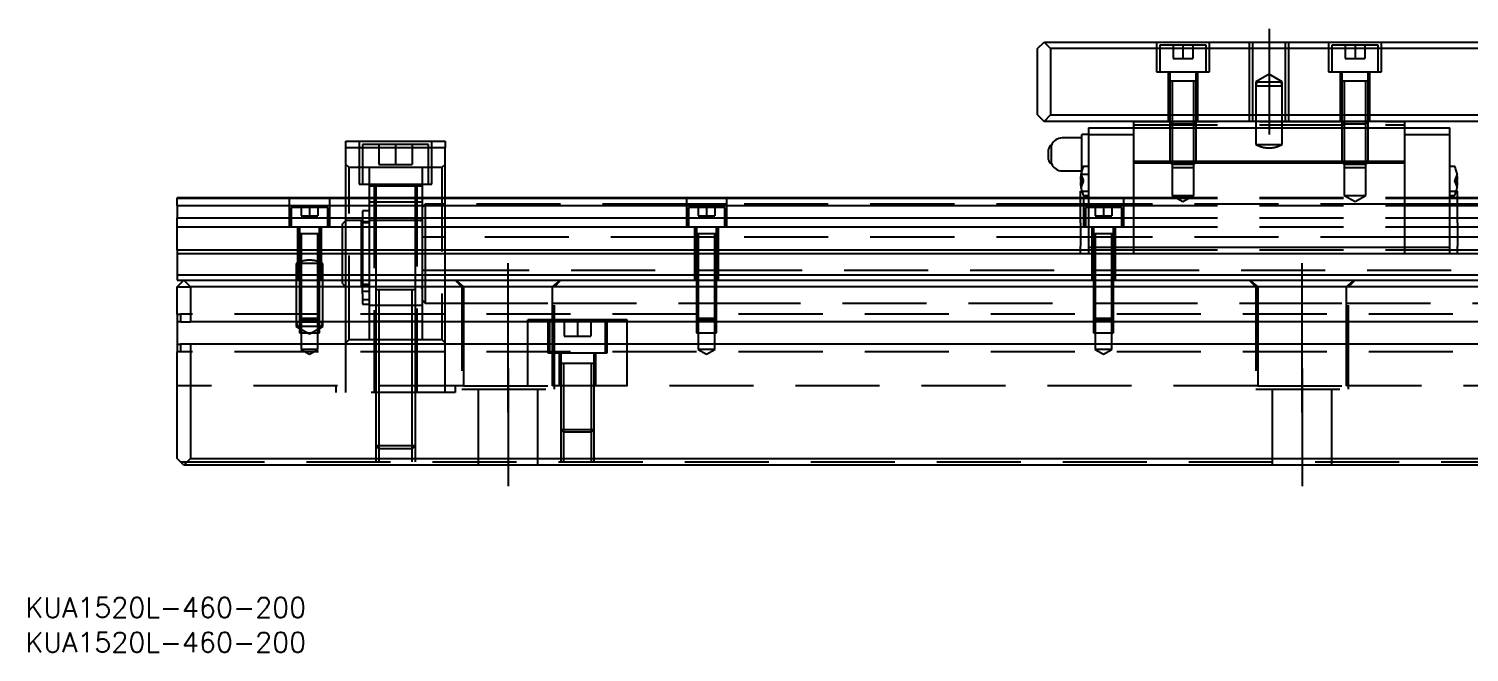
# Model space of a CAD drawing. Extents: x -22 to 734, y -340 to 107.
# Drawn here: x -22.4 to 195.2, y -340.1 to -245.8 of the extents above; entities that cross this region are included whole.
import ezdxf

# ---------------------------------------------------------------- set-up
doc = ezdxf.new("R2010")
doc.units = 0
doc.linetypes.add('CENTER', pattern=[50.8, 31.75, -6.35, 6.35, -6.35])
doc.linetypes.add('DASHED', pattern=[19.05, 12.7, -6.35])
doc.layers.get('0').update_dxf_attribs({"linetype": 'CONTINUOUS'})
doc.layers.add('CENTER', color=1, linetype='CENTER')
doc.styles.get("Standard").update_dxf_attribs({"font": 'txt.shx', "height": 3, "bigfont": 'bigfont.shx'})

# ---------------------------------------------------------------- blocks, each defined once
blk = doc.blocks.new('*U2')
at = {"color": 7, "linetype": 'CONTINUOUS'}
blk.add_text('KUA1520L-460-200', height=3, dxfattribs=at).set_placement((-22.93, -340.09))
blk = doc.blocks.new('*U3')
at = {"color": 7, "linetype": 'CONTINUOUS'}
blk.add_text('KUA1520L-460-200', height=3, dxfattribs=at).set_placement((-22.93, -334.84))

msp = doc.modelspace()

# ---------------------------------------------------------------- linework, layer by layer
at = {"color": 7, "linetype": 'CONTINUOUS'}
for p, q in [((130, -248.82), (131, -247.82)), ((131, -247.82), (329, -247.82)), ((131, -247.82), (132, -248.82)), ((130, -258.82), (130, -248.82)), ((328, -248.82), (132, -248.82)), ((132, -248.82), (132, -258.82)), ((130, -258.82), (131, -259.82)), ((132, -258.82), (131, -259.82)), ((132, -258.82), (328, -258.82)), ((329, -259.82), (131, -259.82)), ((137.7, -260.82), (137.7, -261.82)), ((137.7, -260.82), (144.5, -260.82)), ((144.5, -259.82), (144.5, -260.82)), ((144.5, -260.82), (185.5, -260.82)), ((144.5, -260.82), (144.5, -265.82)), ((185.5, -260.82), (185.5, -259.82)), ((185.5, -260.82), (192.3, -260.82)), ((185.5, -265.82), (185.5, -260.82)), ((192.3, -261.82), (192.3, -260.82)), ((25.5, -263.82), (25.5, -262.82)), ((25.5, -262.82), (40.5, -262.82)), ((40.5, -262.82), (40.5, -263.82)), ((136.7, -262.32), (133.75, -262.32)), ((137.7, -261.82), (136.7, -261.82)), ((136.7, -267.28), (136.7, -261.82)), ((137.7, -261.82), (144.5, -261.82)), ((137.7, -261.82), (137.7, -278.82)), ((185.5, -261.82), (192.3, -261.82)), ((192.3, -278.82), (192.3, -261.82)), ((25.5, -271.32), (25.5, -263.82)), ((40.5, -263.82), (25.5, -263.82)), ((40.5, -271.32), (40.5, -263.82)), ((131.7, -265.57), (131.7, -264.07)), ((132.12, -266.21), (132.12, -263.43)), ((133.75, -267.32), (136.69, -267.32)), ((137.7, -266.62), (136.99, -266.62)), ((144.5, -265.82), (144.5, -266.07)), ((144.5, -265.82), (185.5, -265.82)), ((144.5, -266.07), (144.5, -278.82)), ((144.5, -266.07), (185.5, -266.07)), ((185.5, -266.07), (185.5, -265.82)), ((185.5, -278.82), (185.5, -266.07)), ((193.01, -266.62), (192.3, -266.62)), ((136.5, -268.72), (136.58, -268.72)), ((136.58, -268.92), (136.5, -268.92)), ((136.58, -268.72), (136.58, -268.92)), ((193.42, -268.92), (193.42, -268.72)), ((193.42, -268.72), (193.5, -268.72)), ((193.5, -268.92), (193.42, -268.92)), ((0, -271.32), (0, -271.45)), ((0, -271.32), (136.5, -271.32)), ((0, -271.45), (136.5, -271.45)), ((0, -272.53), (0, -271.45)), ((136.5, -272.79), (136.5, -270.39)), ((136.5, -270.39), (136.71, -270.39)), ((136.99, -271.02), (137.7, -271.02)), ((192.3, -271.02), (193.01, -271.02)), ((193.29, -270.39), (193.5, -270.39)), ((193.5, -272.79), (193.5, -270.39)), ((193.5, -271.32), (266.5, -271.32)), ((193.5, -271.45), (266.5, -271.45)), ((0, -272.53), (0, -274.4)), ((0, -272.53), (136.5, -272.53)), ((136.5, -274.35), (136.5, -272.79)), ((193.5, -272.53), (266.5, -272.53)), ((193.5, -274.35), (193.5, -272.79)), ((0, -274.4), (136.5, -274.4)), ((0, -275.75), (0, -274.4)), ((0, -279.23), (0, -275.75)), ((0, -275.75), (136.5, -275.75)), ((136.5, -275.17), (136.5, -274.35)), ((136.5, -275.17), (136.5, -278.69)), ((193.5, -275.17), (193.5, -274.35)), ((193.5, -274.4), (266.5, -274.4)), ((193.5, -275.17), (193.5, -278.69)), ((193.5, -275.75), (266.5, -275.75)), ((0, -279.23), (136.5, -279.23)), ((0, -279.23), (0, -279.82)), ((0, -279.82), (136.5, -279.82)), ((0, -279.82), (0, -283.02)), ((136.5, -279.82), (136.5, -278.69)), ((136.5, -279.82), (193.5, -279.82)), ((137.7, -278.82), (137.7, -279.82)), ((137.7, -278.82), (144.5, -278.82)), ((137.7, -279.82), (144.5, -279.82)), ((144.5, -278.82), (144.5, -279.82)), ((144.5, -278.82), (185.5, -278.82)), ((144.5, -279.82), (185.5, -279.82)), ((185.5, -278.82), (192.3, -278.82)), ((185.5, -279.82), (185.5, -278.82)), ((185.5, -279.82), (192.3, -279.82)), ((192.3, -279.82), (192.3, -278.82)), ((193.5, -279.82), (193.5, -278.69)), ((193.5, -279.23), (266.5, -279.23)), ((193.5, -279.82), (460, -279.82)), ((0, -283.02), (460, -283.02)), ((0, -283.02), (0, -283.82)), ((0, -284.82), (1, -283.82)), ((0, -283.82), (1, -283.82)), ((0, -288.97), (0, -284.82)), ((1, -283.82), (459, -283.82)), ((1, -283.82), (2, -284.82)), ((458, -284.82), (2, -284.82)), ((2, -284.82), (2, -290.12)), ((0, -288.97), (0, -290.12)), ((0, -288.97), (0.5, -288.97)), ((0.5, -288.97), (0.5, -290.12)), ((0, -290.12), (0, -293.52)), ((0.5, -290.12), (0, -290.12)), ((0.5, -290.12), (2, -290.12)), ((458, -290.12), (2, -290.12)), ((0, -293.52), (0, -294.67)), ((0, -293.52), (0.5, -293.52)), ((2, -293.52), (0.5, -293.52)), ((0.5, -293.52), (0.5, -294.67)), ((458, -293.52), (2, -293.52)), ((2, -293.52), (2, -310.82)), ((0.5, -294.67), (0, -294.67)), ((0, -310.82), (0, -294.67)), ((1, -311.82), (0, -310.82)), ((2, -310.82), (1, -311.82)), ((2, -310.82), (458, -310.82)), ((459, -311.82), (1, -311.82))]:
    msp.add_line(p, q, dxfattribs=at)
at = {"color": 3, "linetype": 'DASHED'}
for p, q in [((148, -247.82), (148, -252.32)), ((156, -252.32), (156, -247.82)), ((162, -247.82), (162, -259.82)), ((162.5, -247.82), (162.5, -259.82)), ((167.5, -259.82), (167.5, -247.82)), ((168, -259.82), (168, -247.82)), ((174, -247.82), (174, -252.32)), ((182, -252.32), (182, -247.82)), ((148.5, -248.32), (148.5, -252.32)), ((155.5, -248.32), (148.5, -248.32)), ((150.5, -248.32), (150.5, -250.32)), ((150.5, -250.32), (152, -250.32)), ((152, -248.32), (152, -250.32)), ((152, -250.32), (153.5, -250.32)), ((153.5, -248.32), (153.5, -250.32)), ((155.5, -252.32), (155.5, -248.32)), ((174.5, -248.32), (174.5, -252.32)), ((181.5, -248.32), (174.5, -248.32)), ((176.5, -248.32), (176.5, -250.32)), ((176.5, -250.32), (178, -250.32)), ((178, -248.32), (178, -250.32)), ((178, -250.32), (179.5, -250.32)), ((179.5, -248.32), (179.5, -250.32)), ((181.5, -252.32), (181.5, -248.32)), ((148, -252.32), (156, -252.32)), ((149.75, -252.32), (149.75, -259.82)), ((150, -252.32), (150, -253.72)), ((154, -253.72), (154, -252.32)), ((154.25, -259.82), (154.25, -252.32)), ((174, -252.32), (182, -252.32)), ((175.75, -252.32), (175.75, -259.82)), ((176, -252.32), (176, -253.72)), ((180, -253.72), (180, -252.32)), ((180.25, -259.82), (180.25, -252.32)), ((154, -253.72), (150, -253.72)), ((154, -253.72), (150, -253.72)), ((154, -253.72), (150, -253.72)), ((154, -253.72), (150, -253.72)), ((150, -253.72), (150, -259.82)), ((150, -253.72), (150, -253.72)), ((150, -253.72), (150, -253.73)), ((150.35, -253.72), (150.35, -259.82)), ((153.65, -259.82), (153.65, -253.72)), ((154, -253.72), (154, -253.72)), ((154, -259.82), (154, -253.72)), ((154, -253.73), (154, -253.72)), ((165, -252.67), (163, -253.82)), ((163, -253.82), (163, -254.45)), ((163.17, -253.82), (163, -254.45)), ((163, -253.82), (167, -253.82)), ((163, -254.45), (163, -259.82)), ((163, -254.45), (167, -254.45)), ((167, -253.82), (165, -252.67)), ((167, -254.45), (166.83, -253.82)), ((167, -254.45), (167, -253.82)), ((167, -259.82), (167, -254.45)), ((180, -253.72), (176, -253.72)), ((180, -253.72), (176, -253.72)), ((176, -253.72), (176, -259.82)), ((176, -253.72), (176, -253.72)), ((176, -253.72), (176, -253.73)), ((176.35, -253.72), (176.35, -259.82)), ((179.65, -259.82), (179.65, -253.72)), ((180, -253.72), (180, -253.72)), ((180, -259.82), (180, -253.72)), ((180, -253.73), (180, -253.72)), ((144.5, -259.82), (185.5, -259.82)), ((144.5, -260.32), (185.5, -260.32)), ((150, -259.82), (150, -265.97)), ((150, -259.82), (150.38, -260.2)), ((150, -259.82), (154, -259.82)), ((150.35, -259.82), (150.35, -266.32)), ((150.38, -260.2), (150.38, -266.82)), ((150.38, -260.2), (153.62, -260.2)), ((153.62, -260.2), (154, -259.82)), ((153.62, -266.82), (153.62, -260.2)), ((153.65, -266.32), (153.65, -259.82)), ((154, -265.97), (154, -259.82)), ((163, -259.82), (163, -263.32)), ((167, -263.32), (167, -259.82)), ((176, -259.82), (176, -265.97)), ((176, -259.82), (176.38, -260.2)), ((176, -259.82), (180, -259.82)), ((176.35, -259.82), (176.35, -266.32)), ((176.38, -260.2), (176.38, -266.82)), ((176.38, -260.2), (179.62, -260.2)), ((179.62, -260.2), (180, -259.82)), ((179.62, -266.82), (179.62, -260.2)), ((179.65, -266.32), (179.65, -259.82)), ((180, -265.97), (180, -259.82)), ((27.5, -262.82), (27.5, -269.32)), ((28, -263.32), (28, -269.32)), ((38, -263.32), (28, -263.32)), ((30.5, -263.32), (30.5, -266.32)), ((33, -263.32), (33, -266.32)), ((35.5, -263.32), (35.5, -266.32)), ((38, -269.32), (38, -263.32)), ((38.5, -269.32), (38.5, -262.82)), ((163, -263.32), (167, -263.32)), ((164.94, -263.82), (165.06, -263.82)), ((26, -266.82), (25.5, -266.32)), ((29, -266.82), (26, -266.82)), ((26, -292.82), (26, -266.82)), ((37, -266.82), (29, -266.82)), ((29, -266.82), (29, -269.32)), ((30.5, -266.32), (33, -266.32)), ((33, -266.32), (35.5, -266.32)), ((40, -266.82), (37, -266.82)), ((37, -266.82), (37, -269.32)), ((40.5, -266.32), (40, -266.82)), ((40, -266.82), (40, -292.82)), ((136.69, -267.32), (136.7, -267.32)), ((136.7, -267.82), (136.7, -267.28)), ((150, -265.97), (150.35, -266.32)), ((150, -265.97), (154, -265.97)), ((153.65, -266.32), (150.35, -266.32)), ((150.38, -266.82), (150.38, -271.02)), ((150.38, -266.82), (153.62, -266.82)), ((153.62, -271.02), (153.62, -266.82)), ((153.65, -266.32), (154, -265.97)), ((176, -265.97), (176.35, -266.32)), ((176, -265.97), (180, -265.97)), ((179.65, -266.32), (176.35, -266.32)), ((176.38, -266.82), (176.38, -271.02)), ((176.38, -266.82), (179.62, -266.82)), ((179.62, -271.02), (179.62, -266.82)), ((179.65, -266.32), (180, -265.97)), ((27.5, -269.32), (38.5, -269.32)), ((29, -269.32), (29, -271.32)), ((37, -269.62), (29, -269.62)), ((29.75, -269.32), (29.75, -300.82)), ((30, -269.32), (30, -271.32)), ((36, -271.32), (36, -269.32)), ((36.25, -300.82), (36.25, -269.32)), ((37, -269.32), (37, -271.32)), ((136.58, -267.82), (136.9, -268.72)), ((136.9, -268.72), (136.58, -268.72)), ((136.9, -268.92), (136.58, -269.82)), ((136.9, -268.92), (136.58, -268.92)), ((136.7, -267.82), (137.7, -267.82)), ((136.9, -268.72), (136.94, -268.82)), ((136.9, -268.92), (136.94, -268.82)), ((193.1, -268.72), (193.06, -268.82)), ((193.1, -268.92), (193.06, -268.82)), ((193.42, -267.82), (193.1, -268.72)), ((193.42, -268.72), (193.1, -268.72)), ((193.1, -268.92), (193.42, -269.82)), ((193.42, -268.92), (193.1, -268.92)), ((17, -275.82), (17, -271.32)), ((23, -271.32), (23, -275.82)), ((25.5, -283.82), (25.5, -271.32)), ((29, -271.32), (29, -283.82)), ((30, -272.02), (29, -272.02)), ((30, -271.32), (30, -283.82)), ((36, -272.02), (30, -272.02)), ((36, -283.82), (36, -271.32)), ((37, -272.02), (36, -272.02)), ((37, -271.32), (37, -283.82)), ((40.5, -283.82), (40.5, -271.32)), ((77, -275.82), (77, -271.32)), ((83, -271.32), (83, -275.82)), ((136.5, -271.32), (137.7, -271.32)), ((136.5, -271.45), (137.7, -271.45)), ((136.71, -270.39), (137.7, -270.39)), ((137, -275.82), (137, -271.32)), ((137.7, -271.32), (144.5, -271.32)), ((137.7, -271.45), (144.5, -271.45)), ((143, -271.32), (143, -275.82)), ((144.5, -271.32), (185.5, -271.32)), ((144.5, -271.45), (185.5, -271.45)), ((150.38, -271.02), (152, -271.96)), ((150.38, -271.02), (153.62, -271.02)), ((152, -271.96), (153.62, -271.02)), ((176.38, -271.02), (178, -271.96)), ((176.38, -271.02), (179.62, -271.02)), ((178, -271.96), (179.62, -271.02)), ((185.5, -271.32), (192.3, -271.32)), ((185.5, -271.45), (192.3, -271.45)), ((192.3, -270.39), (193.29, -270.39)), ((192.3, -271.32), (193.5, -271.32)), ((192.3, -271.45), (193.5, -271.45)), ((17.25, -272.82), (17.25, -275.82)), ((22.75, -272.82), (17.25, -272.82)), ((18.75, -272.82), (18.75, -274.12)), ((18.75, -274.12), (20, -274.12)), ((20, -272.82), (20, -274.12)), ((20, -274.12), (21.25, -274.12)), ((21.25, -272.82), (21.25, -274.12)), ((22.75, -275.82), (22.75, -272.82)), ((28, -273.37), (28, -283.82)), ((29, -273.37), (28, -273.37)), ((37.5, -272.32), (37, -272.82)), ((40.5, -272.32), (37.5, -272.32)), ((37.5, -272.32), (37.5, -279.82)), ((77, -272.32), (40.5, -272.32)), ((83, -272.32), (77, -272.32)), ((77.25, -272.82), (77.25, -275.82)), ((82.75, -272.82), (77.25, -272.82)), ((78.75, -272.82), (78.75, -274.12)), ((78.75, -274.12), (80, -274.12)), ((80, -272.82), (80, -274.12)), ((80, -274.12), (81.25, -274.12)), ((81.25, -272.82), (81.25, -274.12)), ((82.75, -275.82), (82.75, -272.82)), ((136.5, -272.32), (83, -272.32)), ((137, -272.32), (136.5, -272.32)), ((136.5, -272.53), (137.7, -272.53)), ((137.7, -272.32), (137, -272.32)), ((137.25, -272.82), (137.25, -275.82)), ((137.7, -272.82), (137.25, -272.82)), ((143, -272.32), (137.7, -272.32)), ((137.7, -272.53), (144.5, -272.53)), ((142.75, -272.82), (137.7, -272.82)), ((138.75, -272.82), (138.75, -274.12)), ((138.75, -274.12), (140, -274.12)), ((140, -272.82), (140, -274.12)), ((140, -274.12), (141.25, -274.12)), ((141.25, -272.82), (141.25, -274.12)), ((142.75, -275.82), (142.75, -272.82)), ((144.5, -272.32), (143, -272.32)), ((185.5, -272.32), (144.5, -272.32)), ((144.5, -272.53), (185.5, -272.53)), ((192.3, -272.32), (185.5, -272.32)), ((185.5, -272.53), (192.3, -272.53)), ((193.5, -272.32), (192.3, -272.32)), ((192.3, -272.53), (193.5, -272.53)), ((197, -272.32), (193.5, -272.32)), ((23, -275.82), (17, -275.82)), ((18.25, -283.82), (18.25, -275.82)), ((18.5, -275.82), (18.5, -276.82)), ((21.5, -276.82), (21.5, -275.82)), ((21.75, -275.82), (21.75, -283.82)), ((25.5, -274.82), (25, -275.32)), ((25, -279.82), (25, -275.32)), ((27.85, -274.82), (25.5, -274.82)), ((27.85, -279.82), (27.85, -274.82)), ((28, -275.02), (27.85, -275.02)), ((29, -275.02), (28, -275.02)), ((29, -275.17), (28, -275.17)), ((30, -274.82), (29, -274.82)), ((36, -274.82), (30, -274.82)), ((36.7, -274.82), (36, -274.82)), ((37, -274.82), (36.7, -274.82)), ((83, -275.82), (77, -275.82)), ((78.25, -283.82), (78.25, -275.82)), ((78.5, -275.82), (78.5, -276.82)), ((81.5, -276.82), (81.5, -275.82)), ((81.75, -275.82), (81.75, -283.82)), ((136.5, -274.4), (137.7, -274.4)), ((136.5, -275.75), (137.7, -275.75)), ((143, -275.82), (137, -275.82)), ((137.7, -274.4), (144.5, -274.4)), ((137.7, -275.75), (144.5, -275.75)), ((138.25, -279.82), (138.25, -275.82)), ((138.5, -275.82), (138.5, -276.82)), ((141.5, -276.82), (141.5, -275.82)), ((141.75, -275.82), (141.75, -279.82)), ((144.5, -274.4), (185.5, -274.4)), ((144.5, -275.75), (185.5, -275.75)), ((185.5, -274.4), (192.3, -274.4)), ((185.5, -275.75), (192.3, -275.75)), ((192.3, -274.4), (193.5, -274.4)), ((192.3, -275.75), (193.5, -275.75)), ((18.5, -276.81), (18.5, -276.82)), ((20, -276.82), (18.5, -276.82)), ((18.5, -276.82), (18.5, -283.82)), ((18.5, -276.82), (18.5, -276.82)), ((21.5, -276.82), (18.5, -276.82)), ((18.75, -276.82), (18.75, -283.82)), ((21.5, -276.82), (20, -276.82)), ((21.25, -283.82), (21.25, -276.82)), ((21.5, -276.82), (21.5, -276.81)), ((21.5, -283.82), (21.5, -276.82)), ((21.5, -276.82), (21.5, -276.82)), ((40.5, -277.32), (37, -277.32)), ((78.25, -277.32), (40.5, -277.32)), ((78.5, -277.32), (78.25, -277.32)), ((78.5, -276.81), (78.5, -276.82)), ((81.5, -276.82), (78.5, -276.82)), ((78.5, -276.82), (78.5, -283.82)), ((78.5, -276.82), (78.5, -276.82)), ((80, -276.82), (78.5, -276.82)), ((78.75, -277.32), (78.5, -277.32)), ((78.75, -276.82), (78.75, -283.82)), ((81.25, -277.32), (78.75, -277.32)), ((81.5, -276.82), (80, -276.82)), ((81.25, -283.82), (81.25, -276.82)), ((81.5, -277.32), (81.25, -277.32)), ((81.5, -276.82), (81.5, -276.81)), ((81.5, -283.82), (81.5, -276.82)), ((81.5, -276.82), (81.5, -276.82)), ((81.75, -277.32), (81.5, -277.32)), ((136.5, -277.32), (81.75, -277.32)), ((137.7, -277.32), (136.5, -277.32)), ((138.25, -277.32), (137.7, -277.32)), ((138.5, -277.32), (138.25, -277.32)), ((138.5, -276.81), (138.5, -276.82)), ((138.5, -276.82), (138.5, -279.82)), ((138.5, -276.82), (138.5, -276.82)), ((140, -276.82), (138.5, -276.82)), ((138.75, -277.32), (138.5, -277.32)), ((138.75, -276.82), (138.75, -279.82)), ((141.25, -277.32), (138.75, -277.32)), ((141.5, -276.82), (140, -276.82)), ((141.25, -279.82), (141.25, -276.82)), ((141.5, -277.32), (141.25, -277.32)), ((141.5, -276.82), (141.5, -276.81)), ((141.5, -279.82), (141.5, -276.82)), ((141.5, -276.82), (141.5, -276.82)), ((141.75, -277.32), (141.5, -277.32)), ((144.5, -277.32), (141.75, -277.32)), ((185.5, -277.32), (144.5, -277.32)), ((192.3, -277.32), (185.5, -277.32)), ((193.5, -277.32), (192.3, -277.32)), ((198, -277.32), (193.5, -277.32)), ((0, -279.82), (136.5, -279.82)), ((25, -283.82), (25, -279.82)), ((27.85, -283.82), (27.85, -279.82)), ((37.5, -279.82), (37.5, -283.82)), ((136.5, -279.23), (137.7, -279.23)), ((136.5, -279.82), (137.7, -279.82)), ((137.7, -279.23), (144.5, -279.23)), ((138.25, -283.82), (138.25, -279.82)), ((138.5, -279.82), (138.5, -283.82)), ((138.75, -279.82), (138.75, -283.82)), ((141.25, -283.82), (141.25, -279.82)), ((141.5, -283.82), (141.5, -279.82)), ((141.75, -279.82), (141.75, -283.82)), ((144.5, -279.23), (185.5, -279.23)), ((185.5, -279.23), (192.3, -279.23)), ((192.3, -279.23), (193.5, -279.23)), ((192.3, -279.82), (193.5, -279.82)), ((193.5, -279.82), (266.5, -279.82)), ((18, -281.32), (18, -283.82)), ((18.25, -281.32), (18, -281.32)), ((18.5, -281.32), (18.25, -281.32)), ((18.75, -281.32), (18.5, -281.32)), ((21.25, -281.32), (18.75, -281.32)), ((20.06, -280.82), (19.94, -280.82)), ((21.5, -281.32), (21.25, -281.32)), ((21.75, -281.32), (21.5, -281.32)), ((22, -281.32), (21.75, -281.32)), ((22, -283.82), (22, -281.32)), ((37, -282.32), (40.5, -282.32)), ((40.5, -282.32), (78.25, -282.32)), ((78.25, -282.32), (78.5, -282.32)), ((78.5, -282.32), (78.75, -282.32)), ((78.75, -282.32), (81.25, -282.32)), ((81.25, -282.32), (81.5, -282.32)), ((81.5, -282.32), (81.75, -282.32)), ((81.75, -282.32), (138.25, -282.32)), ((138.25, -282.32), (138.5, -282.32)), ((138.5, -282.32), (138.75, -282.32)), ((138.75, -282.32), (141.25, -282.32)), ((141.25, -282.32), (141.5, -282.32)), ((141.5, -282.32), (141.75, -282.32)), ((141.75, -282.32), (198, -282.32)), ((0, -284.82), (2, -284.82)), ((18, -283.82), (18, -290.12)), ((18.5, -283.82), (18.5, -289.57)), ((18.5, -283.82), (18.5, -289.57)), ((18.75, -283.82), (18.75, -289.82)), ((21.25, -289.82), (21.25, -283.82)), ((21.5, -289.57), (21.5, -283.82)), ((21.5, -289.57), (21.5, -283.82)), ((22, -290.12), (22, -283.82)), ((25, -284.32), (25, -283.82)), ((25, -284.32), (25.5, -284.82)), ((25.5, -290.12), (25.5, -283.82)), ((27.85, -284.82), (27.85, -283.82)), ((27.85, -284.62), (28, -284.62)), ((28, -283.82), (28, -284.59)), ((28, -284.46), (29, -284.46)), ((28, -284.46), (29, -284.46)), ((28, -285.9), (28, -284.59)), ((28, -284.62), (29, -284.62)), ((29, -283.82), (29, -290.12)), ((30, -283.82), (30, -285.32)), ((36, -285.32), (36, -283.82)), ((37, -283.82), (37, -290.12)), ((37.5, -283.82), (37.5, -287.32)), ((40.5, -290.12), (40.5, -283.82)), ((42, -283.82), (43, -284.82)), ((42.06, -283.82), (43.29, -284.82)), ((43, -284.82), (43, -300.32)), ((43.29, -284.82), (43.29, -290.12)), ((56.71, -284.82), (57.94, -283.82)), ((56.71, -290.12), (56.71, -284.82)), ((57, -284.82), (58, -283.82)), ((57, -300.32), (57, -284.82)), ((78.5, -283.82), (78.5, -289.57)), ((78.5, -283.82), (78.5, -289.57)), ((78.75, -283.82), (78.75, -289.82)), ((81.25, -289.82), (81.25, -283.82)), ((81.5, -289.57), (81.5, -283.82)), ((81.5, -289.57), (81.5, -283.82)), ((138.5, -283.82), (138.5, -289.57)), ((138.5, -283.82), (138.5, -289.57)), ((138.75, -283.82), (138.75, -289.82)), ((141.25, -289.82), (141.25, -283.82)), ((141.5, -289.57), (141.5, -283.82)), ((141.5, -289.57), (141.5, -283.82)), ((162, -283.82), (163, -284.82)), ((162.06, -283.82), (163.29, -284.82)), ((163, -284.82), (163, -300.32)), ((163.29, -284.82), (163.29, -290.12)), ((176.71, -284.82), (177.94, -283.82)), ((176.71, -290.12), (176.71, -284.82)), ((177, -284.82), (178, -283.82)), ((177, -300.32), (177, -284.82)), ((29, -285.55), (28, -285.55)), ((28, -285.9), (28, -287.33)), ((28, -286.75), (29, -286.75)), ((30, -285.31), (30, -285.32)), ((36, -285.32), (30, -285.32)), ((36, -285.32), (30, -285.32)), ((36, -285.32), (30, -285.32)), ((30, -285.32), (30, -290.12)), ((30, -285.32), (30, -285.32)), ((30.5, -285.32), (30.5, -290.12)), ((35.5, -290.12), (35.5, -285.32)), ((36, -285.32), (36, -285.31)), ((36, -290.12), (36, -285.32)), ((36, -285.32), (36, -285.32)), ((37, -286.82), (37.5, -287.32)), ((37.5, -287.32), (40.5, -287.32)), ((40.5, -287.32), (43.29, -287.32)), ((43.29, -287.32), (56.71, -287.32)), ((56.71, -287.32), (78.5, -287.32)), ((78.5, -287.32), (78.75, -287.32)), ((78.75, -287.32), (81.25, -287.32)), ((81.25, -287.32), (81.5, -287.32)), ((81.5, -287.32), (138.5, -287.32)), ((138.5, -287.32), (138.75, -287.32)), ((138.75, -287.32), (141.25, -287.32)), ((141.25, -287.32), (141.5, -287.32)), ((141.5, -287.32), (163.29, -287.32)), ((163.29, -287.32), (176.71, -287.32)), ((176.71, -287.32), (198, -287.32)), ((459.5, -288.97), (0.5, -288.97)), ((28, -287.33), (28, -287.46)), ((28, -287.46), (29, -287.46)), ((29, -287.62), (30, -287.62)), ((30, -287.62), (30.5, -287.62)), ((30.5, -287.62), (35.5, -287.62)), ((35.5, -287.62), (36, -287.62)), ((36, -287.62), (37, -287.62)), ((18, -290.12), (18, -290.19)), ((18, -290.19), (18, -290.82)), ((18, -290.19), (18.17, -290.82)), ((18.5, -290.19), (18, -290.19)), ((18, -290.82), (20, -291.97)), ((22, -290.82), (18, -290.82)), ((18.5, -289.57), (18.75, -289.82)), ((18.5, -289.57), (18.5, -290.12)), ((18.5, -289.57), (21.5, -289.57)), ((18.5, -290.12), (18.5, -291.82)), ((21.5, -290.19), (18.5, -290.19)), ((18.75, -289.82), (18.75, -291.82)), ((21.25, -289.82), (18.75, -289.82)), ((20, -291.97), (22, -290.82)), ((21.25, -289.82), (21.5, -289.57)), ((21.25, -291.82), (21.25, -289.82)), ((21.5, -290.12), (21.5, -289.57)), ((21.5, -291.82), (21.5, -290.12)), ((22, -290.19), (21.5, -290.19)), ((21.83, -290.82), (22, -290.19)), ((22, -290.19), (22, -290.12)), ((22, -290.82), (22, -290.19)), ((25.5, -293.52), (25.5, -290.12)), ((29, -290.02), (37, -290.02)), ((29, -290.12), (29, -292.82)), ((30, -290.12), (30, -293.52)), ((30.5, -290.12), (30.5, -293.52)), ((35.5, -293.52), (35.5, -290.12)), ((36, -293.52), (36, -290.12)), ((37, -290.12), (37, -292.82)), ((40.5, -293.52), (40.5, -290.12)), ((43.29, -290.12), (43.29, -293.52)), ((56.71, -289.82), (53, -289.82)), ((53, -290.12), (53, -289.82)), ((53, -293.52), (53, -290.12)), ((56, -289.82), (56, -294.82)), ((56.25, -289.82), (56.25, -290.12)), ((56.25, -290.12), (56.25, -293.52)), ((68, -289.82), (56.71, -289.82)), ((56.71, -293.52), (56.71, -290.12)), ((58.5, -289.82), (58.5, -292.32)), ((60.5, -289.82), (60.5, -292.32)), ((62.5, -289.82), (62.5, -292.32)), ((64.75, -290.12), (64.75, -289.82)), ((64.75, -293.52), (64.75, -290.12)), ((65, -294.82), (65, -289.82)), ((68, -290.12), (68, -289.82)), ((68, -293.52), (68, -290.12)), ((78.5, -289.57), (78.75, -289.82)), ((78.5, -289.57), (78.5, -290.12)), ((78.5, -289.57), (81.5, -289.57)), ((78.5, -290.12), (78.5, -291.82)), ((78.75, -289.82), (78.75, -291.82)), ((81.25, -289.82), (78.75, -289.82)), ((81.25, -289.82), (81.5, -289.57)), ((81.25, -291.82), (81.25, -289.82)), ((81.5, -290.12), (81.5, -289.57)), ((81.5, -291.82), (81.5, -290.12)), ((138.5, -289.57), (138.75, -289.82)), ((138.5, -289.57), (138.5, -290.12)), ((138.5, -289.57), (141.5, -289.57)), ((138.5, -290.12), (138.5, -291.82)), ((138.75, -289.82), (138.75, -291.82)), ((141.25, -289.82), (138.75, -289.82)), ((141.25, -289.82), (141.5, -289.57)), ((141.25, -291.82), (141.25, -289.82)), ((141.5, -290.12), (141.5, -289.57)), ((141.5, -291.82), (141.5, -290.12)), ((163.29, -290.12), (163.29, -293.52)), ((176.71, -293.52), (176.71, -290.12)), ((18.5, -291.82), (21.5, -291.82)), ((18.75, -291.82), (18.75, -294.32)), ((21.25, -294.32), (21.25, -291.82)), ((25.5, -293.32), (26, -292.82)), ((25.5, -300.82), (25.5, -293.52)), ((26, -292.82), (29, -292.82)), ((29, -292.82), (30, -292.82)), ((30, -292.82), (30.5, -292.82)), ((30, -293.52), (30, -300.82)), ((30.5, -292.82), (35.5, -292.82)), ((30.5, -293.52), (30.5, -300.82)), ((35.5, -292.82), (36, -292.82)), ((35.5, -300.82), (35.5, -293.52)), ((36, -292.82), (37, -292.82)), ((36, -300.82), (36, -293.52)), ((37, -292.82), (40, -292.82)), ((40, -292.82), (40.5, -293.32)), ((40.5, -300.82), (40.5, -293.52)), ((43.29, -293.52), (43.29, -299.82)), ((53, -299.82), (53, -293.52)), ((56.25, -293.52), (56.25, -294.82)), ((56.71, -299.82), (56.71, -293.52)), ((58.5, -292.32), (60.5, -292.32)), ((60.5, -292.32), (62.5, -292.32)), ((64.75, -294.82), (64.75, -293.52)), ((68, -299.82), (68, -293.52)), ((78.5, -291.82), (81.5, -291.82)), ((78.75, -291.82), (78.75, -294.32)), ((81.25, -294.32), (81.25, -291.82)), ((138.5, -291.82), (141.5, -291.82)), ((138.75, -291.82), (138.75, -294.32)), ((141.25, -294.32), (141.25, -291.82)), ((163.29, -293.52), (163.29, -299.82)), ((176.71, -299.82), (176.71, -293.52)), ((459.5, -294.67), (0.5, -294.67)), ((18.75, -294.32), (20, -295.04)), ((21.25, -294.32), (18.75, -294.32)), ((20, -295.04), (21.25, -294.32)), ((56, -294.82), (65, -294.82)), ((57.75, -294.82), (57.75, -299.82)), ((58, -294.82), (58, -296.42)), ((63, -296.42), (63, -294.82)), ((63.25, -299.82), (63.25, -294.82)), ((78.75, -294.32), (80, -295.04)), ((81.25, -294.32), (78.75, -294.32)), ((80, -295.04), (81.25, -294.32)), ((138.75, -294.32), (140, -295.04)), ((141.25, -294.32), (138.75, -294.32)), ((140, -295.04), (141.25, -294.32)), ((58, -296.41), (58, -299.82)), ((63, -296.42), (58, -296.42)), ((58.4, -296.42), (58.4, -299.82)), ((62.6, -299.82), (62.6, -296.42)), ((63, -299.82), (63, -296.41)), ((43.29, -299.82), (0, -299.82)), ((24, -299.82), (24, -300.82)), ((42, -299.82), (42, -300.82)), ((43, -300.32), (57, -300.32)), ((43.29, -299.82), (56.71, -299.82)), ((45.5, -300.32), (45.5, -311.82)), ((54.5, -311.82), (54.5, -300.32)), ((163.29, -299.82), (56.71, -299.82)), ((58, -299.82), (58, -306.42)), ((58, -299.82), (58, -306.42)), ((58.4, -299.82), (58.4, -306.82)), ((62.6, -306.82), (62.6, -299.82)), ((63, -306.42), (63, -299.82)), ((63, -306.42), (63, -299.82)), ((163, -300.32), (177, -300.32)), ((163.29, -299.82), (176.71, -299.82)), ((165.5, -300.32), (165.5, -311.82)), ((174.5, -311.82), (174.5, -300.32)), ((283.29, -299.82), (176.71, -299.82)), ((42, -300.82), (24, -300.82)), ((30, -300.82), (30, -308.82)), ((30, -300.82), (30, -308.82)), ((30.5, -300.82), (30.5, -309.32)), ((35.5, -309.32), (35.5, -300.82)), ((36, -308.82), (36, -300.82)), ((36, -308.82), (36, -300.82)), ((58, -306.42), (58.4, -306.82)), ((58, -306.42), (58, -311.32)), ((58, -306.42), (63, -306.42)), ((58.4, -306.82), (58.4, -311.32)), ((62.6, -306.82), (58.4, -306.82)), ((62.6, -306.82), (63, -306.42)), ((62.6, -311.32), (62.6, -306.82)), ((63, -311.32), (63, -306.42)), ((30, -308.82), (30.5, -309.32)), ((30, -308.82), (30, -311.32)), ((30, -308.82), (36, -308.82)), ((35.5, -309.32), (36, -308.82)), ((36, -311.32), (36, -308.82)), ((30.5, -309.32), (30.5, -311.32)), ((35.5, -309.32), (30.5, -309.32)), ((35.5, -311.32), (35.5, -309.32)), ((0.5, -311.32), (459.5, -311.32))]:
    msp.add_line(p, q, dxfattribs=at)
at = {"color": 7, "linetype": 'CONTINUOUS'}
for centre, radius, start, end in [((133.75, -264.07), 1.75, 90, 158.4596), ((132.4, -264.07), 0.7, 113.3799, 180), ((132.4, -265.57), 0.7, 180, 246.6201), ((133.75, -265.57), 1.75, 201.5404, 270), ((142.5, -268.82), 6, 159.1494, 170.4059), ((136.99, -266.72), 0.1, 90, 159.1494), ((193.01, -266.72), 0.1, 20.8506, 90), ((187.5, -268.82), 6, 9.5941, 20.8506), ((142.5, -268.82), 6, 170.4203, 179.0449), ((142.5, -268.82), 6, 180.9551, 189.5797), ((142.5, -268.82), 6, 189.5941, 200.8506), ((187.5, -268.82), 6, 339.1494, 350.4059), ((187.5, -268.82), 6, 0.9551, 9.5797), ((187.5, -268.82), 6, 350.4203, 359.0449), ((136.99, -270.92), 0.1, 200.8506, 270), ((193.01, -270.92), 0.1, 270, 339.1494)]:
    msp.add_arc(centre, radius, start, end, dxfattribs=at)
at = {"color": 3, "linetype": 'DASHED'}
for centre, radius, start, end in [((164.94, -259.82), 4, 241.0305, 270), ((165.06, -259.82), 4, 270, 298.9695), ((36.7, -274.52), 0.3, 270, 360), ((19.94, -284.82), 4, 114.9511, 118.9695), ((19.94, -284.82), 4, 111.0599, 114.9511), ((19.94, -284.82), 4, 107.2682, 111.0599), ((19.94, -284.82), 4, 90, 107.2682), ((20.06, -284.82), 4, 72.7318, 90), ((20.06, -284.82), 4, 68.9401, 72.7318), ((20.06, -284.82), 4, 65.0489, 68.9401), ((20.06, -284.82), 4, 61.0305, 65.0489), ((36.7, -285.12), 0.3, 0, 90)]:
    msp.add_arc(centre, radius, start, end, dxfattribs=at)
at = {"layer": 'CENTER', "color": 1, "linetype": 'CENTER'}
for p, q in [((165, -245.82), (165, -261.82)), ((50, -303.87), (50, -281.27)), ((170, -303.87), (170, -281.27)), ((50, -297.17), (50, -314.97)), ((170, -297.17), (170, -314.97))]:
    msp.add_line(p, q, dxfattribs=at)

# ---------------------------------------------------------------- block references
at = {"color": 7, "linetype": 'CONTINUOUS'}
for name in ['*U3', '*U2']:
    msp.add_blockref(name, (0, 0), dxfattribs=at)

doc.saveas('drawing.dxf')
